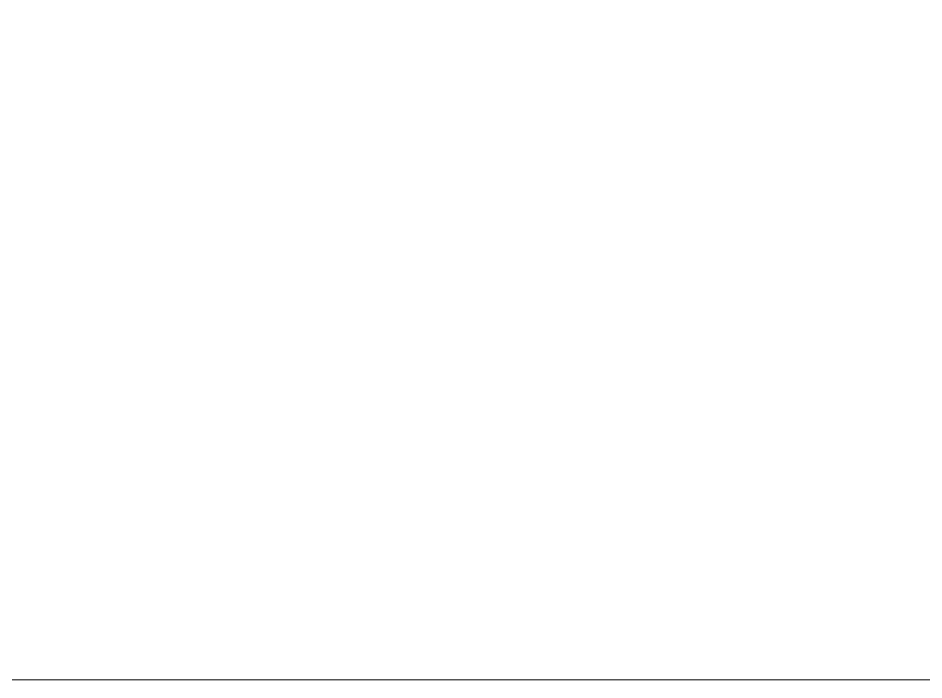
# Model space of a CAD drawing. Header units: millimetres. Extents: x 0 to 586, y 0 to 414.
# Drawn here: x 569.174 to 571.519, y 108.462 to 110.175 of the extents above; entities that cross this region are included whole.
import ezdxf

# ---------------------------------------------------------------- set-up
doc = ezdxf.new("R2010")
doc.units = ezdxf.units.MM

msp = doc.modelspace()

# ---------------------------------------------------------------- hatches: boundary and pattern name
h = msp.add_hatch(color=0)
h.dxf.hatch_style = 2
h.paths.add_polyline_path([(569.221056, 109.131806), (569.221056, 111.163806)])
h = msp.add_hatch(color=0)
h.dxf.hatch_style = 2
h.paths.add_polyline_path([(569.224583, 109.131806), (569.224583, 111.163806)])
h = msp.add_hatch(color=0)
h.dxf.hatch_style = 2
h.paths.add_polyline_path([(569.224583, 109.131806), (569.224583, 111.163806)])
h = msp.add_hatch(color=0)
h.dxf.hatch_style = 2
h.paths.add_polyline_path([(569.228111, 109.138861), (569.228111, 111.163806)])
h = msp.add_hatch(color=0)
h.dxf.hatch_style = 2
h.paths.add_polyline_path([(569.228111, 109.138861), (569.228111, 110.772222)])
h = msp.add_hatch(color=0)
h.dxf.hatch_style = 2
h.paths.add_polyline_path([(569.231639, 109.145917), (569.231639, 110.772222)])
h = msp.add_hatch(color=0)
h.dxf.hatch_style = 2
h.paths.add_polyline_path([(569.252806, 109.202361), (569.252806, 110.772222)])
h = msp.add_hatch(color=0)
h.dxf.hatch_style = 2
h.paths.add_polyline_path([(569.252806, 109.202361), (569.252806, 110.772222)])
h = msp.add_hatch(color=0)
h.dxf.hatch_style = 2
h.paths.add_polyline_path([(569.298667, 109.332889), (569.298667, 110.236)])

# ---------------------------------------------------------------- linework, layer by layer
at = {"color": 0, "lineweight": 0}
msp.add_lwpolyline([(551.550417, 108.461528), (575.772139, 108.461528)], dxfattribs=at)

doc.saveas('drawing.dxf')
